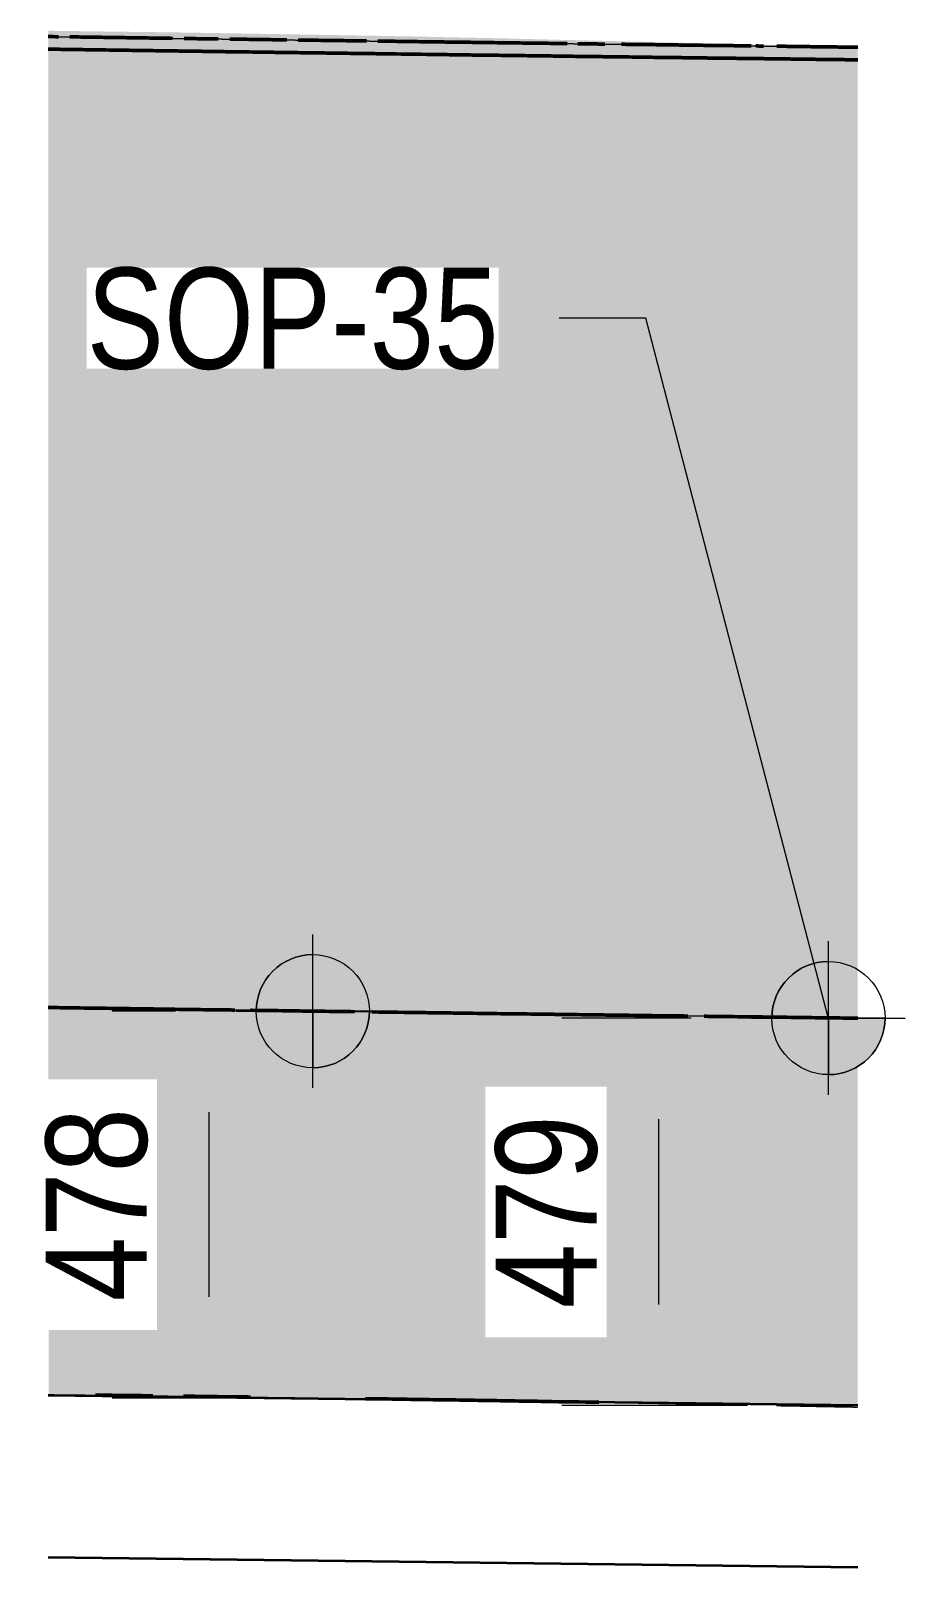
# Model space of a CAD drawing. Header units: metres. Extents: x 0 to 258, y 3 to 25.
# Drawn here: x 78.167 to 79.248, y 21.673 to 23.574 of the extents above; entities that cross this region are included whole.
import ezdxf

# ---------------------------------------------------------------- set-up
doc = ezdxf.new("R2010")
doc.units = ezdxf.units.M
doc.linetypes.add('JacobsDash', pattern=[0.0045, 0.003, -0.0015])
doc.layers.get('Defpoints').update_dxf_attribs({"color": 41})
for name, color, linetype, lineweight in [('A-ANNO-DIMS', 7, 'Continuous', 9), ('A-ANNO-NOTE', 7, 'Continuous', 9), ('A-FLOR', 7, 'Continuous', 50), ('A-FLOR-HDLN', 7, 'JacobsDash', 18), ('G-ANNO-TEXT', 7, 'Continuous', 9)]:
    doc.layers.add(name, color=color, linetype=linetype, lineweight=lineweight)
doc.styles.add('Arial Narrow_2', font='ARIALN.TTF', dxfattribs={"height": 0.125})
doc.dimstyles.new('Dimension_Standard_O__mm_', dxfattribs={"dimscale": 0.3048, "dimtxt": 0.127929, "dimasz": 0.410105, "dimexe": 0.393701, "dimexo": 0.246063, "dimgap": 0.246063, "dimtad": 1, "dimdec": 0, "dimlfac": 1000, "dimzin": 0, "dimdsep": 46, "dimtxsty": 'Arial Narrow_2', "dimsah": 1, "dimcen": 0.09, "dimaunit": 1, "dimadec": 4, "dimazin": 0, "dimtfac": 1, "dimtdec": 4, "dimtix": 1, "dimtmove": 0, "dimatfit": 3, "dimfxl": 1, "dimtvp": 1, "dimtfill": 1, "dimtolj": 1, "dimtzin": 0, "dimlwd": 18, "dimlwe": 18, "dimarcsym": 2})

# ---------------------------------------------------------------- blocks, each defined once
blk = doc.blocks.new('CS_SYMB_SETOUT POINT - 5mm-2022283-Section 191')
at = {"layer": 'A-ANNO-NOTE'}
h = blk.add_hatch(color=256, dxfattribs=at)
edge = h.paths.add_edge_path()
edge.add_line((-563.0571, 22.4312), (-563.0571, 22.3612))
edge.add_line((-563.0571, 22.3612), (-563.1271, 22.3612))
edge.add_arc((-563.0571, 22.3612), 0.07, 90, 180, ccw=False)
h = blk.add_hatch(color=256, dxfattribs=at)
edge = h.paths.add_edge_path()
edge.add_line((-563.0571, 22.2912), (-563.0571, 22.3612))
edge.add_line((-563.0571, 22.3612), (-562.9871, 22.3612))
edge.add_arc((-563.0571, 22.3612), 0.07, 270, 360, ccw=False)
for p, q in [((-563.0571, 22.2662), (-563.0571, 22.4562)), ((-563.0571, 22.3612), (-563.0571, 22.4312)), ((-563.1521, 22.3612), (-562.9621, 22.3612)), ((-563.1271, 22.3612), (-563.0571, 22.3612)), ((-562.9871, 22.3612), (-563.0571, 22.3612)), ((-563.0571, 22.3612), (-563.0571, 22.2912))]:
    blk.add_line(p, q, dxfattribs=at)
blk.add_circle((-563.0571, 22.3612), 0.07, dxfattribs=at)
for start, end in [(90, 180), (270, 360)]:
    blk.add_arc((-563.0571, 22.3612), 0.07, start, end, dxfattribs=at)
blk = doc.blocks.new('DIMBLOCK27-Section 191')
at = {"layer": 'A-ANNO-DIMS', "color": 0, "lineweight": 18, "transparency": 16777216}
for p, q in [((78.3456, 22.3612), (78.2676, 22.3612)), ((78.3876, 22.0077), (78.3876, 22.2362)), ((78.4156, 21.8827), (78.2676, 21.8827))]:
    blk.add_line(p, q, dxfattribs=at)
at = {"layer": 'A-ANNO-DIMS', "color": 0, "transparency": 16777216}
for points in [[(78.3667, 22.2362), (78.4084, 22.2362), (78.3876, 22.3612)], [(78.3667, 22.0077), (78.4084, 22.0077), (78.3876, 21.8827)]]:
    blk.add_solid(points, dxfattribs=at)
at = {"layer": 'Defpoints', "color": 0, "transparency": 16777216}
for p in [(78.3876, 22.3612), (78.4206, 22.3612), (78.4906, 21.8827)]:
    blk.add_point(p, dxfattribs=at)
at = {"layer": 'A-ANNO-DIMS', "color": 0, "lineweight": 18, "transparency": 16777216, "insert": (78.2487, 22.1219), "char_height": 0.125, "width": 0.285099, "attachment_point": 5, "rotation": 90, "style": 'Arial Narrow_2', "bg_fill": 3, "box_fill_scale": 1.1, "bg_fill_color": 256, "bg_fill_true_color": 13158600, "bg_fill_transparency": 0}
blk.add_mtext('\\A1;478', dxfattribs=at)
blk = doc.blocks.new('DIMBLOCK28-Section 191')
at = {"layer": 'A-ANNO-DIMS', "color": 0, "lineweight": 18, "transparency": 16777216}
for p, q in [((78.9835, 22.3527), (78.8238, 22.3527)), ((78.9438, 21.9984), (78.9438, 22.2277)), ((79.0535, 21.8734), (78.8238, 21.8734))]:
    blk.add_line(p, q, dxfattribs=at)
at = {"layer": 'A-ANNO-DIMS', "color": 0, "transparency": 16777216}
for points in [[(78.923, 22.2277), (78.9647, 22.2277), (78.9438, 22.3527)], [(78.923, 21.9984), (78.9647, 21.9984), (78.9438, 21.8734)]]:
    blk.add_solid(points, dxfattribs=at)
at = {"layer": 'Defpoints', "color": 0, "transparency": 16777216}
for p in [(78.9438, 22.3527), (79.0585, 22.3527), (79.1285, 21.8734)]:
    blk.add_point(p, dxfattribs=at)
at = {"layer": 'A-ANNO-DIMS', "color": 0, "lineweight": 18, "transparency": 16777216, "insert": (78.805, 22.113), "char_height": 0.125, "width": 0.285099, "attachment_point": 5, "rotation": 90, "style": 'Arial Narrow_2', "bg_fill": 3, "box_fill_scale": 1.1, "bg_fill_color": 256, "bg_fill_true_color": 13158600, "bg_fill_transparency": 0}
blk.add_mtext('\\A1;479', dxfattribs=at)

msp = doc.modelspace()

# ---------------------------------------------------------------- hatches: boundary and pattern name
at = {"layer": 'A-FLOR', "lineweight": 5, "true_color": 0xc0c0c0}
h = msp.add_hatch(color=9, dxfattribs=at)
h.paths.add_polyline_path([(79.1896, 23.5535), (79.1896, 23.5537), (79.1868, 23.5535)])
h.paths.add_polyline_path([(79.1868, 23.5535), (79.1763, 23.5541), (78.7598, 23.5642), (78.7588, 23.5643), (78.624, 23.5671), (78.5455, 23.5685), (78.3625, 23.5716), (78.1883, 23.5739), (78.1883, 23.5667), (79.0173, 23.5557), (79.1763, 23.5537)])
for points in [[(79.1896, 23.5379), (79.1896, 23.5535), (78.1883, 23.5667), (78.1883, 23.5511), (78.9105, 23.5414), (79.1763, 23.5381)], [(79.1896, 22.3525), (79.1896, 23.5379), (78.1883, 23.5511), (78.1883, 22.3658), (79.0407, 22.3544), (79.1884, 22.3526)], [(79.1896, 21.8734), (79.1896, 22.3525), (78.2706, 22.3646), (78.1883, 22.3658), (78.1889, 21.887), (78.5435, 21.8825), (79.1785, 21.8735)], [(78.8798, 21.8772), (78.5809, 21.8819), (78.1883, 21.887), (78.1883, 21.8857), (78.8747, 21.8773)]]:
    msp.add_hatch(color=9, dxfattribs=at).paths.add_polyline_path(points)

# ---------------------------------------------------------------- linework, layer by layer
at = {"layer": 'A-FLOR', "lineweight": 35}
for p, q in [((79.1896, 21.8734), (78.1883, 21.8857)), ((78.1883, 21.6857), (79.1896, 21.6734))]:
    msp.add_line(p, q, dxfattribs=at)
at = {"layer": 'A-FLOR'}
for points in [[(78.1883, 23.5667), (78.1925, 23.5666), (78.1967, 23.5666), (78.2009, 23.5665)], [(78.215, 23.5663), (78.2244, 23.5662), (78.2338, 23.5661), (78.2433, 23.5659)], [(78.3067, 23.5494), (78.2969, 23.5496), (78.2871, 23.5497), (78.2773, 23.5499)], [(78.2999, 23.5651), (78.3094, 23.565), (78.3188, 23.5649), (78.3282, 23.5647)], [(78.336, 23.549), (78.3262, 23.5492), (78.3165, 23.5493), (78.3067, 23.5494)], [(78.3282, 23.5647), (78.3329, 23.5647), (78.3376, 23.5646), (78.3422, 23.5645)], [(78.3846, 23.564), (78.3893, 23.5639), (78.394, 23.5638), (78.3987, 23.5638)], [(78.4412, 23.5632), (78.4506, 23.5631), (78.4601, 23.5629), (78.4695, 23.5628)], [(78.4977, 23.5624), (78.507, 23.5623), (78.5164, 23.5622), (78.5258, 23.562)], [(78.5539, 23.5617), (78.5633, 23.5615), (78.5726, 23.5614), (78.582, 23.5613)], [(78.61, 23.5609), (78.6193, 23.5608), (78.6286, 23.5607), (78.6378, 23.5605)], [(78.6378, 23.5605), (78.6471, 23.5604), (78.6563, 23.5603), (78.6655, 23.5602)], [(78.6931, 23.5598), (78.7023, 23.5597), (78.7115, 23.5596), (78.7206, 23.5595)], [(78.7482, 23.5591), (78.7574, 23.559), (78.7665, 23.5589), (78.7757, 23.5587)], [(78.803, 23.5584), (78.8121, 23.5583), (78.8211, 23.5581), (78.8301, 23.558)], [(78.8436, 23.5579), (78.8481, 23.5578), (78.8526, 23.5577), (78.8571, 23.5577)], [(78.8974, 23.5572), (78.9018, 23.5571), (78.9063, 23.5571), (78.9107, 23.557)], [(78.5113, 23.5466), (78.5016, 23.5468), (78.4919, 23.5469), (78.4822, 23.547)], [(78.5696, 23.5459), (78.5599, 23.546), (78.5502, 23.5461), (78.5405, 23.5462)], [(78.5986, 23.5455), (78.5889, 23.5456), (78.5793, 23.5457), (78.5696, 23.5459)], [(78.7134, 23.5439), (78.7039, 23.5441), (78.6944, 23.5442), (78.6849, 23.5443)], [(78.7704, 23.5432), (78.7609, 23.5433), (78.7514, 23.5434), (78.7419, 23.5436)], [(78.7988, 23.5428), (78.7894, 23.543), (78.7799, 23.5431), (78.7704, 23.5432)], [(78.8549, 23.5421), (78.8456, 23.5422), (78.8363, 23.5423), (78.8269, 23.5425)], [(78.2706, 22.3646), (78.2564, 22.3648), (78.2422, 22.365), (78.228, 22.3652)], [(78.3556, 22.3634), (78.3414, 22.3636), (78.3273, 22.3638), (78.3131, 22.364)], [(78.4193, 22.3626), (78.4123, 22.3627), (78.4052, 22.3628), (78.3981, 22.3628)], [(78.4829, 22.3617), (78.4688, 22.3619), (78.4547, 22.3621), (78.4406, 22.3623)], [(78.5674, 22.3606), (78.5534, 22.3607), (78.5393, 22.3609), (78.5252, 22.3611)], [(78.7348, 22.3583), (78.721, 22.3585), (78.7072, 22.3587), (78.6933, 22.3589)], [(78.8584, 22.3567), (78.8448, 22.3569), (78.8312, 22.3571), (78.8175, 22.3572)], [(79.0195, 22.3547), (79.0129, 22.3547), (79.0063, 22.3548), (78.9996, 22.3549)], [(78.2467, 21.8863), (78.2578, 21.8862), (78.2689, 21.8861), (78.2801, 21.8859)], [(78.2801, 21.8859), (78.2926, 21.8858), (78.3052, 21.8856), (78.3178, 21.8855)], [(78.5809, 21.8819), (78.6058, 21.8816), (78.6306, 21.8812), (78.6554, 21.8808)], [(78.6554, 21.8808), (78.6801, 21.8805), (78.7047, 21.8801), (78.7293, 21.8797)], [(78.7293, 21.8797), (78.7538, 21.8793), (78.7783, 21.8789), (78.8026, 21.8785)], [(78.8026, 21.8785), (78.825, 21.8781), (78.8473, 21.8778), (78.8695, 21.8774)]]:
    msp.add_open_spline(points, degree=3, dxfattribs=at)
for points, knots in [([(78.2187, 23.5507), (78.2158, 23.5507), (78.2056, 23.5509), (78.1955, 23.551), (78.1883, 23.5511)], [-0.2014323249, -0.2014323249, -0.2014323249, -0.2014323249, -0.201171875, -0.2005308676, -0.2005308676, -0.2005308676, -0.2005308676]), ([(78.2773, 23.5499), (78.2769, 23.5499), (78.2655, 23.55), (78.2459, 23.5503), (78.2268, 23.5506), (78.2187, 23.5507)], [-0.203161557, -0.203161557, -0.203161557, -0.203161557, -0.203125, -0.202148438, -0.201432483, -0.201432483, -0.201432483, -0.201432483]), ([(78.2433, 23.5659), (78.2435, 23.5659), (78.2529, 23.5658), (78.2623, 23.5657), (78.2716, 23.5655)], [0.2021288567, 0.2021288567, 0.2021288567, 0.2021288567, 0.2021484375, 0.2029722953, 0.2029722953, 0.2029722953, 0.2029722953]), ([(78.2716, 23.5655), (78.2733, 23.5655), (78.2827, 23.5654), (78.2922, 23.5652), (78.2999, 23.5651)], [0.2029726293, 0.2029726293, 0.2029726293, 0.2029726293, 0.203125, 0.2038158557, 0.2038158557, 0.2038158557, 0.2038158557]), ([(78.3652, 23.5486), (78.3576, 23.5487), (78.3478, 23.5489), (78.3381, 23.549), (78.336, 23.549)], [-0.2057556857, -0.2057556857, -0.2057556857, -0.2057556857, -0.205078125, -0.2048911664, -0.2048911664, -0.2048911664, -0.2048911664]), ([(78.3564, 23.5644), (78.3626, 23.5643), (78.372, 23.5641), (78.3814, 23.564), (78.3846, 23.564)], [0.2055030364, 0.2055030364, 0.2055030364, 0.2055030364, 0.2060546875, 0.2063465368, 0.2063465368, 0.2063465368, 0.2063465368]), ([(78.3944, 23.5482), (78.388, 23.5483), (78.3783, 23.5485), (78.3685, 23.5486), (78.3652, 23.5486)], [-0.2066203262, -0.2066203262, -0.2066203262, -0.2066203262, -0.2060546875, -0.2057558145, -0.2057558145, -0.2057558145, -0.2057558145]), ([(78.4237, 23.5478), (78.4185, 23.5479), (78.4087, 23.548), (78.399, 23.5482), (78.3944, 23.5482)], [-0.207484934, -0.207484934, -0.207484934, -0.207484934, -0.20703125, -0.2066204799, -0.2066204799, -0.2066204799, -0.2066204799]), ([(78.4129, 23.5636), (78.422, 23.5635), (78.4315, 23.5633), (78.4409, 23.5632), (78.4412, 23.5632)], [0.2071901764, 0.2071901764, 0.2071901764, 0.2071901764, 0.2080078125, 0.2080336576, 0.2080336576, 0.2080336576, 0.2080336576]), ([(78.453, 23.5474), (78.4491, 23.5475), (78.4393, 23.5476), (78.4296, 23.5477), (78.4237, 23.5478)], [-0.2083493355, -0.2083493355, -0.2083493355, -0.2083493355, -0.2080078125, -0.2074849668, -0.2074849668, -0.2074849668, -0.2074849668]), ([(78.4695, 23.5628), (78.4707, 23.5628), (78.4754, 23.5627), (78.4801, 23.5627), (78.4836, 23.5626)], [0.2088772179, 0.2088772179, 0.2088772179, 0.2088772179, 0.208984375, 0.2092989466, 0.2092989466, 0.2092989466, 0.2092989466]), ([(78.5258, 23.562), (78.5299, 23.562), (78.5393, 23.5619), (78.5487, 23.5617), (78.5539, 23.5617)], [0.2105643387, 0.2105643387, 0.2105643387, 0.2105643387, 0.2109375, 0.2114078991, 0.2114078991, 0.2114078991, 0.2114078991]), ([(78.596, 23.5611), (78.5984, 23.5611), (78.6031, 23.561), (78.6077, 23.5609), (78.61, 23.5609)], [0.2126727618, 0.2126727618, 0.2126727618, 0.2126727618, 0.212890625, 0.2130950198, 0.2130950198, 0.2130950198, 0.2130950198]), ([(78.6655, 23.5602), (78.6662, 23.5602), (78.6754, 23.56), (78.6846, 23.5599), (78.6931, 23.5598)], [0.214782407, 0.214782407, 0.214782407, 0.214782407, 0.21484375, 0.2156257009, 0.2156257009, 0.2156257009, 0.2156257009]), ([(78.7206, 23.5595), (78.7242, 23.5594), (78.7334, 23.5593), (78.7426, 23.5592), (78.7482, 23.5591)], [0.2164694718, 0.2164694718, 0.2164694718, 0.2164694718, 0.216796875, 0.2173122673, 0.2173122673, 0.2173122673, 0.2173122673]), ([(78.7757, 23.5587), (78.7821, 23.5587), (78.7913, 23.5585), (78.8003, 23.5584), (78.803, 23.5584)], [0.2181565846, 0.2181565846, 0.2181565846, 0.2181565846, 0.21875, 0.2189995165, 0.2189995165, 0.2189995165, 0.2189995165]), ([(78.8571, 23.5577), (78.8573, 23.5577), (78.8638, 23.5576), (78.8703, 23.5575), (78.8767, 23.5574)], [0.2206870632, 0.2206870632, 0.2206870632, 0.2206870632, 0.220703125, 0.2213014426, 0.2213014426, 0.2213014426, 0.2213014426]), ([(78.9107, 23.557), (78.9137, 23.557), (78.9218, 23.5569), (78.9307, 23.5567), (78.9366, 23.5567), (78.9374, 23.5567)], [0.2223745705, 0.2223745705, 0.2223745705, 0.2223745705, 0.22265625, 0.2231445312, 0.2232177443, 0.2232177443, 0.2232177443, 0.2232177443]), ([(78.9374, 23.5567), (78.9418, 23.5566), (78.9505, 23.5565), (78.9592, 23.5564), (78.9636, 23.5563)], [0.22321776, 0.22321776, 0.22321776, 0.22321776, 0.2236328125, 0.2240612001, 0.2240612001, 0.2240612001, 0.2240612001]), ([(78.9636, 23.5563), (78.9642, 23.5563), (78.9673, 23.5563), (78.9729, 23.5562), (78.9803, 23.5561), (78.9859, 23.5561), (78.989, 23.556), (78.9895, 23.556)], [0.2240613046, 0.2240613046, 0.2240613046, 0.2240613046, 0.2241210938, 0.2243652344, 0.224609375, 0.2248535156, 0.2249045558, 0.2249045558, 0.2249045558, 0.2249045558]), ([(78.9896, 23.556), (78.9916, 23.556), (78.9962, 23.5559), (79.0036, 23.5558), (79.0111, 23.5557), (79.0155, 23.5557), (79.0173, 23.5557)], [0.224904865, 0.224904865, 0.224904865, 0.224904865, 0.2250976562, 0.2253417969, 0.2255859375, 0.2257484254, 0.2257484254, 0.2257484254, 0.2257484254]), ([(79.0173, 23.5557), (79.0182, 23.5556), (79.0217, 23.5556), (79.0277, 23.5555), (79.034, 23.5555), (79.0391, 23.5554), (79.0418, 23.5554), (79.0434, 23.5553), (79.0437, 23.5553)], [0.2257485171, 0.2257485171, 0.2257485171, 0.2257485171, 0.2258300781, 0.2260742188, 0.2263183594, 0.2264404297, 0.2265625, 0.2265918155, 0.2265918155, 0.2265918155, 0.2265918155]), ([(79.0437, 23.5553), (79.046, 23.5553), (79.0505, 23.5552), (79.0553, 23.5552), (79.0577, 23.5552)], [0.2265919858, 0.2265919858, 0.2265919858, 0.2265919858, 0.2268066406, 0.2270137578, 0.2270137578, 0.2270137578, 0.2270137578]), ([(79.0638, 23.5551), (79.0651, 23.5551), (79.068, 23.555), (79.0711, 23.555), (79.0729, 23.555), (79.0731, 23.555)], [0.2271862312, 0.2271862312, 0.2271862312, 0.2271862312, 0.2272949219, 0.2274169922, 0.2274355461, 0.2274355461, 0.2274355461, 0.2274355461]), ([(79.0894, 23.5548), (79.0916, 23.5547), (79.0969, 23.5547), (79.1037, 23.5546), (79.1097, 23.5545), (79.1156, 23.5544), (79.123, 23.5543), (79.1323, 23.5542), (79.1417, 23.5541), (79.1512, 23.554), (79.1609, 23.5539), (79.1706, 23.5537), (79.1802, 23.5536), (79.1866, 23.5535), (79.1896, 23.5535)], [0.227856976, 0.227856976, 0.227856976, 0.227856976, 0.228027344, 0.228271484, 0.228393555, 0.228515625, 0.228759766, 0.229003906, 0.229248047, 0.229492188, 0.229736328, 0.229980469, 0.230224609, 0.230458313, 0.230458313, 0.230458313, 0.230458313]), ([(78.4822, 23.547), (78.4796, 23.5471), (78.4699, 23.5472), (78.4601, 23.5473), (78.453, 23.5474)], [-0.209214248, -0.209214248, -0.209214248, -0.209214248, -0.208984375, -0.2083496074, -0.2083496074, -0.2083496074, -0.2083496074]), ([(78.5405, 23.5462), (78.5404, 23.5462), (78.5307, 23.5464), (78.521, 23.5465), (78.5114, 23.5466)], [-0.2109434776, -0.2109434776, -0.2109434776, -0.2109434776, -0.2109375, -0.2100788886, -0.2100788886, -0.2100788886, -0.2100788886]), ([(78.6563, 23.5447), (78.6396, 23.5449), (78.6204, 23.5452), (78.601, 23.5454), (78.5986, 23.5455)], [-0.214401553, -0.214401553, -0.214401553, -0.214401553, -0.212890625, -0.21267281, -0.21267281, -0.21267281, -0.21267281]), ([(78.6849, 23.5443), (78.6802, 23.5444), (78.6707, 23.5445), (78.6612, 23.5446), (78.6563, 23.5447)], [-0.2152664582, -0.2152664582, -0.2152664582, -0.2152664582, -0.21484375, -0.2144020915, -0.2144020915, -0.2144020915, -0.2144020915]), ([(78.7419, 23.5436), (78.7397, 23.5436), (78.7302, 23.5437), (78.7207, 23.5439), (78.7134, 23.5439)], [-0.2169959603, -0.2169959603, -0.2169959603, -0.2169959603, -0.216796875, -0.2161315571, -0.2161315571, -0.2161315571, -0.2161315571]), ([(78.8269, 23.5425), (78.8179, 23.5426), (78.8085, 23.5427), (78.7991, 23.5428), (78.7988, 23.5428)], [-0.2195899351, -0.2195899351, -0.2195899351, -0.2195899351, -0.21875, -0.2187252945, -0.2187252945, -0.2187252945, -0.2187252945]), ([(78.8827, 23.5418), (78.8761, 23.5418), (78.8668, 23.542), (78.8576, 23.5421), (78.8549, 23.5421)], [-0.2213192162, -0.2213192162, -0.2213192162, -0.2213192162, -0.220703125, -0.2204548352, -0.2204548352, -0.2204548352, -0.2204548352]), ([(78.9105, 23.5414), (78.9051, 23.5415), (78.8959, 23.5416), (78.8866, 23.5417), (78.8827, 23.5418)], [-0.2221838568, -0.2221838568, -0.2221838568, -0.2221838568, -0.2216796875, -0.2213192997, -0.2213192997, -0.2213192997, -0.2213192997]), ([(78.9381, 23.541), (78.9339, 23.5411), (78.9247, 23.5412), (78.9155, 23.5413), (78.9105, 23.5414)], [-0.2230483119, -0.2230483119, -0.2230483119, -0.2230483119, -0.22265625, -0.2221839816, -0.2221839816, -0.2221839816, -0.2221839816]), ([(78.9654, 23.5407), (78.9624, 23.5407), (78.9544, 23.5408), (78.9453, 23.541), (78.9391, 23.541), (78.9381, 23.541)], [-0.223913138, -0.223913138, -0.223913138, -0.223913138, -0.2236328125, -0.2231445312, -0.2230484974, -0.2230484974, -0.2230484974, -0.2230484974]), ([(78.9922, 23.5404), (78.9904, 23.5404), (78.9861, 23.5404), (78.9794, 23.5405), (78.9722, 23.5406), (78.9675, 23.5407), (78.9654, 23.5407)], [-0.2247774336, -0.2247774336, -0.2247774336, -0.2247774336, -0.224609375, -0.2243652344, -0.2241210938, -0.2239133615, -0.2239133615, -0.2239133615, -0.2239133615]), ([(79.0206, 23.54), (79.02, 23.54), (79.0166, 23.5401), (79.0104, 23.5401), (79.0024, 23.5402), (78.9964, 23.5403), (78.993, 23.5404), (78.9922, 23.5404)], [-0.2256422932, -0.2256422932, -0.2256422932, -0.2256422932, -0.2255859375, -0.2253417969, -0.2250976562, -0.2248535156, -0.2247777786, -0.2247777786, -0.2247777786, -0.2247777786]), ([(79.0481, 23.5397), (79.0461, 23.5397), (79.0417, 23.5398), (79.0346, 23.5398), (79.0274, 23.5399), (79.0227, 23.54), (79.0206, 23.54)], [-0.2265069376, -0.2265069376, -0.2265069376, -0.2265069376, -0.2263183594, -0.2260742188, -0.2258300781, -0.2256424192, -0.2256424192, -0.2256424192, -0.2256424192]), ([(79.1896, 23.5379), (79.1854, 23.538), (79.1779, 23.5381), (79.1673, 23.5382), (79.1577, 23.5383), (79.1483, 23.5384), (79.1389, 23.5385), (79.1297, 23.5387), (79.1223, 23.5387), (79.1165, 23.5388), (79.1105, 23.5389), (79.1028, 23.539), (79.0935, 23.5391), (79.0856, 23.5392), (79.0794, 23.5393), (79.0733, 23.5394), (79.066, 23.5394), (79.0576, 23.5396), (79.0518, 23.5396), (79.0487, 23.5397), (79.0481, 23.5397)], [-0.230302048, -0.230302048, -0.230302048, -0.230302048, -0.229980469, -0.229736328, -0.229492188, -0.229248047, -0.229003906, -0.228759766, -0.228515625, -0.228393555, -0.228271484, -0.228027344, -0.227783203, -0.227539062, -0.227416992, -0.227294922, -0.227050781, -0.226806641, -0.2265625, -0.22650706, -0.22650706, -0.22650706, -0.22650706]), ([(78.228, 22.3652), (78.2229, 22.3653), (78.2096, 22.3655), (78.1964, 22.3656), (78.1883, 22.3658)], [-0.202406514, -0.202406514, -0.202406514, -0.202406514, -0.202, -0.201355458, -0.201355458, -0.201355458, -0.201355458]), ([(78.3131, 22.364), (78.3048, 22.3641), (78.2907, 22.3643), (78.2765, 22.3645), (78.2706, 22.3646)], [-0.204654689, -0.204654689, -0.204654689, -0.204654689, -0.204, -0.203530721, -0.203530721, -0.203530721, -0.203530721]), ([(78.3981, 22.3628), (78.3867, 22.363), (78.3725, 22.3632), (78.3584, 22.3634), (78.3556, 22.3634)], [-0.206902528, -0.206902528, -0.206902528, -0.206902528, -0.206, -0.20577884, -0.20577884, -0.20577884, -0.20577884]), ([(78.4406, 22.3623), (78.4402, 22.3623), (78.4396, 22.3623), (78.4389, 22.3623), (78.4386, 22.3623)], [-0.20802659198, -0.20802659198, -0.20802659198, -0.20802659198, -0.208, -0.20797428362, -0.20797428362, -0.20797428362, -0.20797428362]), ([(78.5252, 22.3611), (78.5218, 22.3612), (78.5077, 22.3614), (78.4936, 22.3615), (78.483, 22.3617)], [-0.210274527, -0.210274527, -0.210274527, -0.210274527, -0.21, -0.209150685, -0.209150685, -0.209150685, -0.209150685]), ([(78.6515, 22.3594), (78.6311, 22.3597), (78.6101, 22.36), (78.589, 22.3603), (78.5885, 22.3603)], [-0.213646431, -0.213646431, -0.213646431, -0.213646431, -0.212, -0.211960015, -0.211960015, -0.211960015, -0.211960015]), ([(78.6933, 22.3589), (78.6837, 22.359), (78.6698, 22.3592), (78.6559, 22.3594), (78.6515, 22.3594)], [-0.21477005, -0.21477005, -0.21477005, -0.21477005, -0.214, -0.213646594, -0.213646594, -0.213646594, -0.213646594]), ([(78.7763, 22.3578), (78.7638, 22.3579), (78.75, 22.3581), (78.7361, 22.3583), (78.7348, 22.3583)], [-0.217018249, -0.217018249, -0.217018249, -0.217018249, -0.216, -0.215894377, -0.215894377, -0.215894377, -0.215894377]), ([(78.8175, 22.3572), (78.8158, 22.3573), (78.8021, 22.3574), (78.7883, 22.3576), (78.7763, 22.3578)], [-0.218142302, -0.218142302, -0.218142302, -0.218142302, -0.218, -0.217018334, -0.217018334, -0.217018334, -0.217018334]), ([(78.8991, 22.3562), (78.8944, 22.3563), (78.8809, 22.3564), (78.8673, 22.3566), (78.8584, 22.3567)], [-0.220390237, -0.220390237, -0.220390237, -0.220390237, -0.22, -0.219266269, -0.219266269, -0.219266269, -0.219266269]), ([(78.9797, 22.3552), (78.9721, 22.3553), (78.9454, 22.3556), (78.9185, 22.3559), (78.8991, 22.3562)], [-0.222638172, -0.222638172, -0.222638172, -0.222638172, -0.222, -0.220390461, -0.220390461, -0.220390461, -0.220390461]), ([(79.059, 22.3542), (79.0545, 22.3542), (79.0441, 22.3544), (79.031, 22.3545), (79.0223, 22.3546), (79.0195, 22.3547)], [-0.224885649, -0.224885649, -0.224885649, -0.224885649, -0.2245, -0.224, -0.223762386, -0.223762386, -0.223762386, -0.223762386]), ([(79.0982, 22.3537), (79.0981, 22.3537), (79.0922, 22.3538), (79.0805, 22.3539), (79.0675, 22.3541), (79.0603, 22.3541), (79.059, 22.3542)], [-0.226010058, -0.226010058, -0.226010058, -0.226010058, -0.226, -0.2255, -0.225, -0.224886108, -0.224886108, -0.224886108, -0.224886108]), ([(79.1896, 22.3525), (79.1879, 22.3526), (79.1805, 22.3527), (79.1672, 22.3528), (79.1499, 22.353), (79.1326, 22.3532), (79.1154, 22.3535), (79.1039, 22.3536), (79.0982, 22.3537)], [-0.228641013, -0.228641013, -0.228641013, -0.228641013, -0.2285, -0.228, -0.2275, -0.227, -0.2265, -0.226010076, -0.226010076, -0.226010076, -0.226010076]), ([(78.3555, 21.885), (78.3806, 21.8847), (78.4084, 21.8843), (78.436, 21.884), (78.4386, 21.8839)], [-0.384057971, -0.384057971, -0.384057971, -0.384057971, -0.376811594, -0.376067707, -0.376067707, -0.376067707, -0.376067707])]:
    msp.add_open_spline(points, degree=3, knots=knots, dxfattribs=at)
at = {"layer": 'A-FLOR-HDLN'}
for points, knots in [([(78.2009, 23.5665), (78.2043, 23.5665), (78.209, 23.5664), (78.2137, 23.5663), (78.215, 23.5663)], [0.2008643953, 0.2008643953, 0.2008643953, 0.2008643953, 0.201171875, 0.2012851746, 0.2012851746, 0.2012851746, 0.2012851746]), ([(78.3988, 23.5638), (78.4017, 23.5637), (78.4064, 23.5637), (78.4111, 23.5636), (78.4129, 23.5636)], [0.2067696617, 0.2067696617, 0.2067696617, 0.2067696617, 0.20703125, 0.2071900972, 0.2071900972, 0.2071900972, 0.2071900972]), ([(78.8767, 23.5574), (78.8807, 23.5574), (78.8876, 23.5573), (78.8945, 23.5572), (78.8973, 23.5572)], [0.2213029203, 0.2213029203, 0.2213029203, 0.2213029203, 0.2216796875, 0.2219507231, 0.2219507231, 0.2219507231, 0.2219507231]), ([(79.0577, 23.5552), (79.0582, 23.5552), (79.0601, 23.5551), (79.0622, 23.5551), (79.0638, 23.5551)], [0.2270150608, 0.2270150608, 0.2270150608, 0.2270150608, 0.2270507812, 0.2271849282, 0.2271849282, 0.2271849282, 0.2271849282]), ([(79.0731, 23.555), (79.0744, 23.5549), (79.0789, 23.5549), (79.0843, 23.5548), (79.0884, 23.5548), (79.0894, 23.5548)], [0.2274355461, 0.2274355461, 0.2274355461, 0.2274355461, 0.2275390625, 0.2277832031, 0.2278557885, 0.2278557885, 0.2278557885, 0.2278557885]), ([(78.9996, 22.3549), (78.9973, 22.3549), (78.9906, 22.355), (78.984, 22.3551), (78.9797, 22.3552)], [-0.2231989803, -0.2231989803, -0.2231989803, -0.2231989803, -0.223, -0.2226381725, -0.2226381725, -0.2226381725, -0.2226381725]), ([(78.1883, 21.887), (78.1937, 21.8869), (78.2132, 21.8867), (78.2326, 21.8865), (78.2467, 21.8863)], [-0.40012344, -0.40012344, -0.40012344, -0.40012344, -0.398550725, -0.394512588, -0.394512588, -0.394512588, -0.394512588]), ([(78.4387, 21.8839), (78.4612, 21.8836), (78.5087, 21.883), (78.556, 21.8823), (78.5809, 21.8819)], [-0.37606294, -0.37606294, -0.37606294, -0.37606294, -0.36956522, -0.36231884, -0.36231884, -0.36231884, -0.36231884]), ([(78.8894, 21.877), (78.9087, 21.8767), (78.9398, 21.8762), (78.9825, 21.8754), (79.0119, 21.8749), (79.0353, 21.8744), (79.0527, 21.8741), (79.0701, 21.8738), (79.0875, 21.8734), (79.1048, 21.8731), (79.1221, 21.8728), (79.1393, 21.8724), (79.1566, 21.8721), (79.1734, 21.8718), (79.1843, 21.8716), (79.1895, 21.8715)], [-0.33190135, -0.33190135, -0.33190135, -0.33190135, -0.32608696, -0.32246377, -0.31884058, -0.31702899, -0.31521739, -0.3134058, -0.3115942, -0.30978261, -0.30797101, -0.30615942, -0.30434783, -0.30253623, -0.30092461, -0.30092461, -0.30092461, -0.30092461])]:
    msp.add_open_spline(points, degree=3, knots=knots, dxfattribs=at)
for points in [[(78.3422, 23.5645), (78.347, 23.5645), (78.3517, 23.5644), (78.3564, 23.5644)], [(78.4836, 23.5626), (78.4883, 23.5625), (78.493, 23.5625), (78.4977, 23.5624)], [(78.582, 23.5613), (78.5866, 23.5612), (78.5913, 23.5612), (78.5959, 23.5611)], [(78.8301, 23.558), (78.8346, 23.558), (78.8391, 23.5579), (78.8436, 23.5579)], [(78.4386, 22.3623), (78.4322, 22.3624), (78.4258, 22.3625), (78.4194, 22.3626)], [(78.5885, 22.3603), (78.5815, 22.3604), (78.5745, 22.3605), (78.5674, 22.3606)], [(78.3178, 21.8855), (78.3304, 21.8853), (78.343, 21.8852), (78.3555, 21.885)]]:
    msp.add_open_spline(points, degree=3, dxfattribs=at)
at = {"layer": 'G-ANNO-TEXT'}
for p, q in [((78.8235, 23.2183), (78.8203, 23.2183)), ((78.9276, 23.2183), (78.8235, 23.2183)), ((79.1528, 22.3552), (78.9276, 23.2183))]:
    msp.add_line(p, q, dxfattribs=at)

# ---------------------------------------------------------------- block references
at = {"layer": 'A-ANNO-NOTE'}
for p in [(641.5727, 0), (642.2105, -0.0085)]:
    msp.add_blockref('CS_SYMB_SETOUT POINT - 5mm-2022283-Section 191', p, dxfattribs=at)

# ---------------------------------------------------------------- next in the draw order: texts
at = {"layer": 'G-ANNO-TEXT', "insert": (78.236, 23.2808), "char_height": 0.125, "attachment_point": 1, "style": 'Arial Narrow_2', "bg_fill": 3, "box_fill_scale": 1, "bg_fill_color": 256, "bg_fill_true_color": 13158600, "bg_fill_transparency": 0}
msp.add_mtext('SOP-35', dxfattribs=at)

# ---------------------------------------------------------------- next in the draw order: dimensions: what is measured, and where the dimension line sits
at = {"layer": 'A-ANNO-DIMS', "lineweight": 18}
for base, p1, p2, override, picture, middle in [((78.38757, 22.36115), (78.49063, 21.88268), (78.42063, 22.36115), {"dimpost": '<>', "dimfxl": 0.483562}, 'DIMBLOCK27-Section 191', (78.24875, 22.12192)), ((78.9438, 22.3527), (79.1285, 21.8734), (79.0585, 22.3527), {"dimpost": '<>', "dimfxl": 0.484395}, 'DIMBLOCK28-Section 191', (78.805, 22.113))]:
    dim = msp.add_linear_dim(base=base, p1=p1, p2=p2, angle=90, dimstyle='Dimension_Standard_O__mm_', override=override, dxfattribs=at)
    dim.commit()
    dim.dimension.update_dxf_attribs({"geometry": picture, "text_midpoint": middle})

doc.saveas('drawing.dxf')
